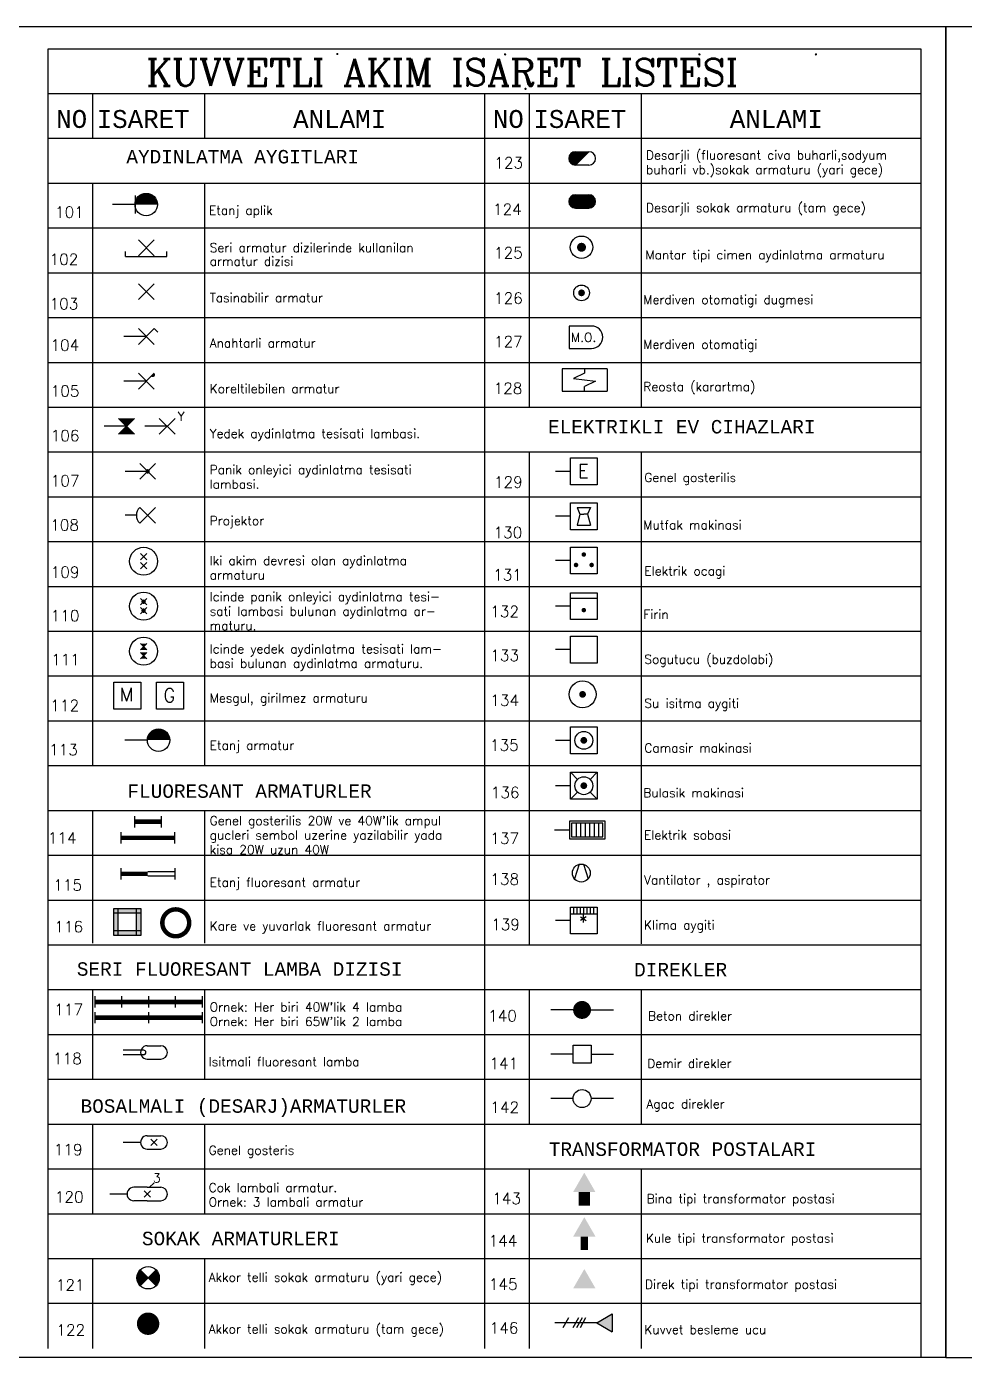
# Model space of a CAD drawing. Header units: millimetres. Extents: x -4521 to 20262, y 301 to 3092.
# Drawn here: x 17762 to 18599, y 976 to 2164 of the extents above; entities that cross this region are included whole.
import ezdxf

# ---------------------------------------------------------------- set-up
doc = ezdxf.new("R2010")
doc.units = ezdxf.units.MM
doc.layers.add('00_TABLO', color=7, linetype='Continuous', lineweight=25)
for name, color, linetype in [('NO1', 40, 'Continuous'), ('NO2', 3, 'Continuous'), ('NO3', 3, 'Continuous'), ('NO4', 3, 'Continuous')]:
    doc.layers.add(name, color=color, linetype=linetype)
doc.styles.add('MONOTXT', font='monotxt.shx')
doc.styles.add('ROMANC', font='romanc', dxfattribs={"height": 0.6})
doc.styles.add('ROMANS', font='romans', dxfattribs={"height": 2})

msp = doc.modelspace()

# ---------------------------------------------------------------- linework, layer by layer
at = {"layer": '00_TABLO'}
for p, q in [((18583.002, 1035.72), (18583.002, 2163.559)), ((18583.002, 2163.559), (20262.33, 2163.559))]:
    msp.add_line(p, q, dxfattribs=at)
at = {"layer": 'NO1', "color": 7}
for p, q in [((17743.338, 2163.559), (18583.002, 2163.559)), ((18583.002, 976.035), (18583.002, 2163.559)), ((17876.079, 1131.75), (17871.527, 1127.583))]:
    msp.add_line(p, q, dxfattribs=at)
at = {"layer": 'NO1', "color": 7, "const_width": 3.998}
msp.add_lwpolyline([(17883.381, 1363.829, 1), (17907.371, 1363.829, 1)], format="xyb", close=True, dxfattribs=at)
at = {"layer": 'NO1', "color": 7}
for points in [[(17840.058, 1376.633), (17840.058, 1372.634), (17864.049, 1376.633), (17864.049, 1372.634)], [(17840.058, 1372.634), (17840.058, 1356.641), (17844.057, 1372.634), (17844.057, 1356.641)], [(17860.05, 1372.634), (17860.05, 1356.641), (17864.049, 1372.634), (17864.049, 1356.641)], [(17840.058, 1356.641), (17840.058, 1352.642), (17864.049, 1356.641), (17864.049, 1352.642)]]:
    msp.add_solid(points, dxfattribs=at)
at = {"layer": 'NO2', "color": 7}
for p, q in [((18560.764, 2143.567), (17781.076, 2143.567)), ((17781.076, 2143.567), (17781.076, 984.031)), ((18560.764, 976.035), (18560.764, 2143.567)), ((18560.764, 2103.583), (17781.076, 2103.583)), ((17821.06, 2103.583), (17821.06, 2063.599)), ((17921.02, 2103.583), (17921.02, 2063.599)), ((18170.92, 2103.583), (18170.92, 984.031)), ((18210.904, 2103.583), (18210.904, 1823.695)), ((18310.864, 2103.583), (18310.864, 1823.695)), ((18560.764, 2063.599), (17781.076, 2063.599)), ((18560.764, 2023.615), (17781.076, 2023.615)), ((17821.06, 2023.615), (17821.06, 1503.823)), ((17921.02, 2023.615), (17921.02, 1504.327)), ((18560.764, 1983.631), (17781.076, 1983.631)), ((18560.764, 1943.647), (17781.076, 1943.647)), ((18560.764, 1903.663), (17781.076, 1903.663)), ((18560.764, 1863.679), (17781.076, 1863.679)), ((18560.764, 1823.695), (17781.076, 1823.695)), ((18560.764, 1783.711), (17781.076, 1783.711)), ((18210.904, 1783.711), (18210.904, 1343.887)), ((18310.864, 1783.711), (18310.864, 1715.739)), ((18560.764, 1743.727), (17781.076, 1743.727)), ((18310.864, 1715.739), (18310.864, 1344.963)), ((18560.764, 1703.743), (17781.076, 1703.743)), ((18560.764, 1663.759), (17781.076, 1663.759)), ((18560.764, 1623.775), (17781.076, 1623.775)), ((18560.764, 1583.791), (17781.076, 1583.791)), ((18560.764, 1543.807), (17781.076, 1543.807)), ((18560.764, 1503.823), (17781.076, 1503.823)), ((18560.764, 1463.839), (17781.076, 1463.839)), ((17821.06, 1463.839), (17821.06, 1345.571)), ((17921.02, 1463.839), (17921.02, 1345.571)), ((18560.764, 1423.855), (17781.076, 1423.855)), ((18560.764, 1383.871), (17781.076, 1383.871)), ((18560.764, 1343.887), (17781.076, 1343.887)), ((18560.764, 1303.903), (17781.076, 1303.903)), ((17821.06, 1303.903), (17821.06, 1223.935)), ((17921.02, 1303.903), (17921.02, 1223.935)), ((18210.904, 1303.903), (18210.904, 1183.951)), ((18310.864, 1303.903), (18310.864, 1184.828)), ((18560.764, 1263.919), (17781.076, 1263.919)), ((18560.764, 1223.935), (17781.076, 1223.935)), ((18560.764, 1183.951), (17781.076, 1183.951)), ((17821.06, 1183.951), (17821.06, 1103.983)), ((17921.02, 1183.951), (17921.02, 1103.983)), ((18560.764, 1143.967), (17781.076, 1143.967)), ((18210.904, 1143.967), (18210.904, 984.031)), ((18310.864, 1143.967), (18310.864, 984.031)), ((18560.764, 1103.983), (17781.076, 1103.983)), ((18560.764, 1063.999), (17781.076, 1063.999)), ((17821.06, 1063.999), (17821.06, 984.031)), ((17921.02, 1063.999), (17921.02, 984.031)), ((18560.764, 1024.015), (17781.076, 1024.015))]:
    msp.add_line(p, q, dxfattribs=at)
at = {"layer": 'NO3', "color": 7}
for p, q in [((18252.196, 2051.946), (18264.191, 2051.946)), ((18264.191, 2051.946), (18252.196, 2039.951)), ((18264.191, 2039.951), (18252.196, 2039.951)), ((17859.005, 2012.758), (17859.005, 1996.764)), ((18264.191, 2013.561), (18252.196, 2001.566)), ((18252.196, 2013.561), (18264.191, 2013.561)), ((17859.005, 2004.761), (17839.013, 2004.761)), ((18252.196, 2001.566), (18264.191, 2001.566)), ((17850.534, 1958.372), (17850.534, 1962.843)), ((17887.467, 1958.372), (17887.467, 1962.843)), ((17850.534, 1958.372), (17887.467, 1958.372)), ((17879.489, 1890.856), (17876.169, 1894.177)), ((18246.667, 1896.373), (18246.667, 1876.381)), ((18266.659, 1896.373), (18246.667, 1896.373)), ((17869.101, 1887.108), (17849.109, 1887.108)), ((18246.667, 1876.381), (18266.659, 1876.381)), ((18280.428, 1858.289), (18240.444, 1858.289)), ((18240.444, 1858.289), (18240.444, 1838.297)), ((18260.436, 1854.305), (18250.613, 1849.443)), ((18260.436, 1858.289), (18260.436, 1854.305)), ((18280.428, 1858.289), (18280.428, 1838.297)), ((17869.101, 1847.195), (17849.109, 1847.195)), ((18250.613, 1849.443), (18270.259, 1847.144)), ((18270.259, 1847.144), (18260.436, 1842.281)), ((18260.436, 1838.297), (18260.436, 1842.281)), ((18240.444, 1838.297), (18280.428, 1838.297)), ((17851.342, 1806.937), (17831.35, 1806.937)), ((17887.705, 1806.937), (17867.713, 1806.937)), ((18247.701, 1778.697), (18271.691, 1778.697)), ((18247.701, 1754.707), (18247.701, 1778.697)), ((18271.691, 1778.697), (18271.691, 1754.707)), ((17870.228, 1766.679), (17850.236, 1766.679)), ((18247.701, 1766.702), (18234.315, 1766.702)), ((18271.691, 1754.707), (18247.701, 1754.707)), ((18247.701, 1714.6), (18247.701, 1738.59)), ((18247.701, 1738.59), (18271.691, 1738.59)), ((18253.698, 1734.38), (18265.693, 1734.38)), ((18253.698, 1734.38), (18256.28, 1728.578)), ((18265.693, 1734.38), (18263.112, 1728.578)), ((18271.691, 1738.59), (18271.691, 1714.6)), ((17860.232, 1727.454), (17850.236, 1727.454)), ((18247.701, 1726.595), (18234.315, 1726.595)), ((18256.28, 1728.578), (18253.698, 1718.554)), ((18256.28, 1728.578), (18259.696, 1728.578)), ((18263.112, 1728.578), (18259.696, 1728.578)), ((18263.112, 1728.578), (18265.693, 1718.554)), ((18271.691, 1714.6), (18247.701, 1714.6)), ((18253.698, 1718.554), (18265.693, 1718.554)), ((18247.701, 1699.162), (18271.691, 1699.162)), ((18247.701, 1675.172), (18247.701, 1699.162)), ((18271.691, 1699.162), (18271.691, 1675.172)), ((18247.701, 1687.167), (18234.315, 1687.167)), ((18271.691, 1675.172), (18247.701, 1675.172)), ((18247.701, 1634.385), (18247.701, 1658.375)), ((18247.701, 1658.375), (18271.691, 1658.375)), ((18247.701, 1653.583), (18271.691, 1653.583)), ((18271.691, 1658.375), (18271.691, 1634.385)), ((18247.701, 1646.38), (18234.315, 1646.38)), ((18271.691, 1634.385), (18247.701, 1634.385)), ((18247.701, 1619.627), (18271.691, 1619.627)), ((18247.701, 1595.637), (18247.701, 1619.627)), ((18271.691, 1619.627), (18271.691, 1595.637)), ((18247.701, 1607.632), (18234.315, 1607.632)), ((18271.691, 1595.637), (18247.701, 1595.637)), ((17840.058, 1578.514), (17864.049, 1578.514)), ((17840.058, 1554.523), (17840.058, 1578.514)), ((17864.049, 1578.514), (17864.049, 1554.523)), ((17878.183, 1554.523), (17878.183, 1578.514)), ((17878.183, 1578.514), (17902.174, 1578.514)), ((17902.174, 1578.514), (17902.174, 1554.523)), ((17864.049, 1554.523), (17840.058, 1554.523)), ((17902.174, 1554.523), (17878.183, 1554.523)), ((18247.701, 1514.647), (18247.701, 1538.638)), ((18247.701, 1538.638), (18271.691, 1538.638)), ((18271.691, 1538.638), (18271.691, 1514.647)), ((17870.047, 1526.831), (17850.055, 1526.831)), ((18247.701, 1526.642), (18234.315, 1526.642)), ((18271.691, 1514.647), (18247.701, 1514.647)), ((18247.701, 1498.143), (18271.691, 1498.143)), ((18247.701, 1474.152), (18247.701, 1498.143)), ((18247.701, 1498.143), (18254.041, 1491.802)), ((18271.691, 1498.143), (18265.35, 1491.802)), ((18271.691, 1498.143), (18271.691, 1474.152)), ((18247.701, 1486.148), (18234.315, 1486.148)), ((18254.041, 1480.493), (18247.701, 1474.152)), ((18271.691, 1474.152), (18247.701, 1474.152)), ((18265.35, 1480.493), (18271.691, 1474.152)), ((17858.398, 1459.021), (17858.398, 1449.025)), ((17882.388, 1459.021), (17882.388, 1449.025)), ((18246.81, 1454.64), (18246.81, 1438.646)), ((18278.797, 1454.64), (18246.81, 1454.64)), ((18276.798, 1452.64), (18248.809, 1452.64)), ((18248.809, 1452.64), (18248.809, 1440.645)), ((18252.807, 1452.64), (18252.807, 1440.645)), ((18256.806, 1452.64), (18256.806, 1440.645)), ((18260.804, 1452.64), (18260.804, 1440.645)), ((18264.802, 1452.64), (18264.802, 1440.645)), ((18268.801, 1452.64), (18268.801, 1440.645)), ((18272.799, 1452.64), (18272.799, 1440.645)), ((18276.798, 1440.645), (18276.798, 1452.64)), ((18278.797, 1438.646), (18278.797, 1454.64)), ((17846.403, 1444.602), (17846.403, 1434.606)), ((17894.383, 1444.602), (17894.383, 1434.606)), ((18246.81, 1446.643), (18233.424, 1446.643)), ((18246.81, 1438.646), (18278.797, 1438.646)), ((18248.809, 1440.645), (18276.798, 1440.645)), ((18255.57, 1416.015), (18251.27, 1403.183)), ((18259.352, 1416.015), (18263.651, 1403.183)), ((17846.425, 1412.547), (17846.425, 1402.551)), ((17870.416, 1409.548), (17894.406, 1409.548)), ((17894.406, 1405.549), (17870.416, 1405.549)), ((17894.406, 1412.547), (17894.406, 1402.551)), ((18247.701, 1353.895), (18247.701, 1377.885)), ((18247.701, 1377.885), (18271.691, 1377.885)), ((18250.699, 1371.888), (18250.699, 1377.885)), ((18253.698, 1371.888), (18253.698, 1377.885)), ((18256.697, 1371.888), (18256.697, 1377.885)), ((18259.696, 1371.888), (18259.696, 1377.885)), ((18262.695, 1371.888), (18262.695, 1377.885)), ((18265.693, 1371.888), (18265.693, 1377.885)), ((18268.692, 1371.888), (18268.692, 1377.885)), ((18271.691, 1377.885), (18271.691, 1353.895)), ((17840.058, 1352.642), (17840.058, 1376.633)), ((17840.058, 1376.633), (17864.049, 1376.633)), ((17840.058, 1372.634), (17864.049, 1372.634)), ((17844.057, 1352.642), (17844.057, 1376.633)), ((17860.05, 1376.633), (17860.05, 1352.642)), ((17864.049, 1376.633), (17864.049, 1352.642)), ((18247.701, 1365.89), (18234.315, 1365.89)), ((18247.701, 1371.888), (18271.691, 1371.888)), ((17864.049, 1356.641), (17840.058, 1356.641)), ((18271.691, 1353.895), (18247.701, 1353.895)), ((17864.049, 1352.642), (17840.058, 1352.642)), ((17823.021, 1298.225), (17823.021, 1288.229)), ((17847.012, 1298.225), (17847.012, 1288.229)), ((17871.002, 1298.225), (17871.002, 1288.229)), ((17894.992, 1298.225), (17894.992, 1288.229)), ((17918.983, 1298.225), (17918.983, 1288.229)), ((17823.021, 1284.165), (17823.021, 1274.169)), ((17871.002, 1284.165), (17871.002, 1274.169)), ((17918.983, 1284.165), (17918.983, 1274.169)), ((18250.118, 1286.082), (18230.126, 1286.082)), ((18266.112, 1286.082), (18286.104, 1286.082)), ((17866.79, 1250.145), (17848.512, 1250.145)), ((17869.909, 1254.143), (17881.904, 1254.143)), ((18250.118, 1254.612), (18266.112, 1254.612)), ((18250.118, 1238.618), (18250.118, 1254.612)), ((18266.112, 1254.612), (18266.112, 1238.618)), ((17866.79, 1246.146), (17848.512, 1246.146)), ((17869.909, 1242.148), (17881.904, 1242.148)), ((18250.118, 1246.615), (18230.126, 1246.615)), ((18266.112, 1238.618), (18250.118, 1238.618)), ((18266.112, 1246.615), (18286.104, 1246.615)), ((18250.118, 1206.979), (18230.126, 1206.979)), ((18286.104, 1206.979), (18266.112, 1206.979)), ((17863.911, 1167.883), (17848.512, 1167.883)), ((17869.909, 1173.881), (17881.904, 1173.881)), ((17869.909, 1161.886), (17881.904, 1161.886)), ((17851.916, 1121.799), (17836.517, 1121.799)), ((17869.909, 1127.797), (17857.914, 1127.797)), ((17869.909, 1127.797), (17881.904, 1127.797)), ((17869.909, 1115.802), (17857.914, 1115.802)), ((17869.909, 1115.802), (17881.904, 1115.802)), ((18245.928, 1011.249), (18240.989, 1002.392)), ((18254.934, 1011.249), (18249.995, 1002.392)), ((18258.13, 1011.249), (18253.191, 1002.392)), ((18261.326, 1011.249), (18256.387, 1002.392)), ((18271.203, 1006.82), (18285.054, 1014.817)), ((18285.054, 1014.817), (18285.054, 998.824)), ((18271.203, 1006.82), (18233.726, 1006.82)), ((18271.203, 1006.82), (18285.054, 998.824))]:
    msp.add_line(p, q, dxfattribs=at)
at = {"layer": 'NO3', "color": 7, "linetype": 'Continuous'}
for p, q in [((17876.169, 1959.15), (17862.032, 1973.287)), ((17862.032, 1959.15), (17876.169, 1973.287)), ((17862.032, 1919.939), (17876.169, 1934.076)), ((17876.169, 1919.939), (17862.032, 1934.076)), ((17876.169, 1880.04), (17862.032, 1894.177)), ((17862.032, 1880.04), (17876.169, 1894.177)), ((17862.032, 1840.126), (17876.169, 1854.263)), ((17876.169, 1840.126), (17862.032, 1854.263)), ((17844.273, 1799.869), (17858.41, 1814.005)), ((17858.41, 1799.869), (17844.273, 1814.005)), ((17894.773, 1799.869), (17880.637, 1814.005)), ((17880.637, 1799.869), (17894.773, 1814.005)), ((17863.16, 1759.611), (17877.296, 1773.747)), ((17877.296, 1759.611), (17863.16, 1773.747)), ((17877.296, 1720.385), (17863.16, 1734.522)), ((17863.16, 1720.385), (17877.296, 1734.522)), ((17863.837, 1687.649), (17869.492, 1693.304)), ((17869.492, 1687.649), (17863.837, 1693.304)), ((17869.492, 1679.653), (17863.837, 1685.307)), ((17863.837, 1679.653), (17869.492, 1685.307)), ((17869.492, 1647.522), (17863.837, 1653.177)), ((17863.837, 1647.522), (17869.492, 1653.177)), ((17863.837, 1639.525), (17869.492, 1645.18)), ((17869.492, 1639.525), (17863.837, 1645.18)), ((17863.837, 1607.395), (17869.492, 1613.05)), ((17869.492, 1607.395), (17863.837, 1613.05)), ((17869.492, 1599.398), (17863.837, 1605.053)), ((17863.837, 1599.398), (17869.492, 1605.053)), ((17873.079, 1165.056), (17878.734, 1170.711)), ((17878.734, 1165.056), (17873.079, 1170.711)), ((17872.736, 1118.972), (17867.082, 1124.626)), ((17867.082, 1118.972), (17872.736, 1124.626)), ((17863.62, 1040.015), (17877.757, 1054.151)), ((17877.757, 1040.015), (17863.62, 1054.151))]:
    msp.add_line(p, q, dxfattribs=at)
at = {"layer": 'NO3', "color": 7}
for points, const_width in [([(18039.171, 2139.119, 1), (18040.171, 2139.119, 1)], 1), ([(18188.933, 2138.775, 1), (18189.932, 2138.775, 1)], 1), ([(18362.405, 2138.775, 1), (18363.404, 2138.775, 1)], 1), ([(18466.438, 2138.775, 1), (18467.438, 2138.775, 1)], 1), ([(18207.107, 2108.093, 1), (18208.107, 2108.093, 1)], 1), ([(18255.649, 1966.659, 1), (18259.648, 1966.659, 1)], 3.998), ([(18256.149, 1925.987, 1), (18259.148, 1925.987, 1)], 2.999), ([(17869.228, 1766.679, 1), (17871.228, 1766.679, 1)], 1.999), ([(18258.696, 1692.475, 1), (18260.695, 1692.475, 1)], 1.999), ([(18251.742, 1683.142, 1), (18253.742, 1683.142, 1)], 1.999), ([(18267.649, 1683.142, -1), (18265.65, 1683.142, -1)], 1.999), ([(17865.665, 1650.35, 1), (17867.664, 1650.35, 1)], 1.999), ([(17865.665, 1642.353, 1), (17867.664, 1642.353, 1)], 1.999), ([(18258.696, 1642.829, 1), (18260.695, 1642.829, 1)], 1.999), ([(18257.094, 1567.7, 1), (18260.093, 1567.7, 1)], 2.999), ([(18258.196, 1526.642, 1), (18261.195, 1526.642, 1)], 2.999), ([(18258.196, 1486.148, 1), (18261.195, 1486.148, 1)], 2.999), ([(18254.117, 1286.082, 1), (18262.113, 1286.082, 1)], 7.997), ([(17865.69, 1006.083, 1), (17875.686, 1006.083, 1)], 9.996)]:
    msp.add_lwpolyline(points, format="xyb", close=True, dxfattribs=dict(at, const_width=const_width))
for points, const_width in [([(18252.196, 2048.947, 0.41421356), (18249.197, 2045.948, 1)], 5.998), ([(18249.197, 2045.948, 0.41421356), (18252.196, 2042.949, 1)], 5.998), ([(17864.003, 2004.761, -1), (17873.999, 2004.761, -1)], 9.996), ([(18252.196, 2010.562, 0.41421356), (18249.197, 2007.563, 1)], 5.998), ([(18249.197, 2007.563, 0.41421356), (18252.196, 2004.565, 1)], 5.998), ([(18264.191, 2010.562, -0.41421356), (18267.19, 2007.563, -1)], 5.998), ([(18267.19, 2007.563, -0.41421356), (18264.191, 2004.565, -1)], 5.998), ([(17874.081, 1852.115, 0.68424445), (17875.818, 1852.79, 0.21039892), (17875.493, 1853.527, 1)], 1.999), ([(17875.045, 1526.831, -1), (17885.041, 1526.831, -1)], 9.996), ([(17867.155, 1050.617, 0.19891237), (17865.691, 1047.083, 1)], 9.996), ([(17865.691, 1047.083, 0.19891237), (17867.155, 1043.549, 0.19891237)], 9.996), ([(17874.223, 1043.549, 0.19891237), (17875.687, 1047.083, 0.19891237), (17874.223, 1050.617, 1)], 9.996)]:
    msp.add_lwpolyline(points, format="xyb", dxfattribs=dict(at, const_width=const_width))
at = {"layer": 'NO3', "color": 7, "const_width": 3.998}
for points in [[(17858.398, 1454.023), (17882.388, 1454.023)], [(17846.403, 1439.604), (17894.383, 1439.604)], [(17846.425, 1407.549), (17870.416, 1407.549)], [(17823.021, 1293.227), (17847.012, 1293.227)], [(17871.002, 1293.227), (17847.012, 1293.227)], [(17871.002, 1293.227), (17894.992, 1293.227)], [(17918.983, 1293.227), (17894.992, 1293.227)], [(17823.021, 1279.167), (17847.012, 1279.167)], [(17871.002, 1279.167), (17847.012, 1279.167)], [(17871.002, 1279.167), (17894.992, 1279.167)], [(17918.983, 1279.167), (17894.992, 1279.167)]]:
    msp.add_lwpolyline(points, dxfattribs=at)
at = {"layer": 'NO3', "color": 7}
for centre, radius in [((17869.001, 2004.761), 9.996), ((18257.649, 1966.659), 9.996), ((18257.649, 1925.987), 6.997), ((18258.593, 1567.7), 11.995), ((17880.043, 1526.831), 9.996), ((18259.696, 1526.642), 7.997), ((18259.696, 1486.148), 7.997), ((18257.461, 1408.245), 7.997), ((18258.115, 1206.979), 7.997), ((17870.689, 1047.083), 9.996)]:
    msp.add_circle(centre, radius, dxfattribs=at)
at = {"layer": 'NO3', "color": 7, "linetype": 'Continuous'}
for centre in [(17866.665, 1686.478), (17866.665, 1646.351), (17866.665, 1606.224)]:
    msp.add_circle(centre, 12.495, dxfattribs=at)
at = {"layer": 'NO3', "color": 7}
for centre, radius, start, end in [((18252.196, 2045.948), 5.998, 90, 270), ((18264.191, 2045.948), 5.998, 270, 90), ((18252.196, 2007.563), 5.998, 90, 270), ((18264.191, 2007.563), 5.998, 270, 90), ((18266.659, 1886.377), 9.996, 270, 90), ((17870.228, 1727.454), 9.996, 135, 225), ((17869.909, 1248.145), 5.998, 89.999967, 270.000033), ((17866.79, 1248.145), 1.999, 270, 90), ((17881.904, 1248.145), 5.998, 270, 90), ((17869.909, 1167.883), 5.998, 89.999967, 270.000033), ((17881.904, 1167.883), 5.998, 270, 90), ((17857.914, 1121.799), 5.998, 89.999967, 270.000033), ((17881.904, 1121.799), 5.998, 270, 90)]:
    msp.add_arc(centre, radius, start, end, dxfattribs=at)
for points in [[(18252.196, 2039.951), (18264.191, 2051.946), (18252.196, 2051.946), (18258.194, 2045.948)], [(18264.191, 2051.946), (18252.196, 2039.951), (18252.196, 2051.946), (18258.194, 2045.948)], [(18252.196, 2001.566), (18264.191, 2013.561), (18264.191, 2001.566), (18258.194, 2007.563)], [(18264.191, 2013.561), (18252.196, 2001.566), (18264.191, 2001.566), (18258.194, 2007.563)], [(18264.191, 2013.561), (18252.196, 2001.566), (18252.196, 2013.561), (18258.194, 2007.563)], [(18252.196, 2001.566), (18264.191, 2013.561), (18252.196, 2013.561), (18258.194, 2007.563)], [(17844.273, 1814.005), (17858.41, 1814.005), (17858.41, 1799.869), (17844.273, 1799.869)], [(17863.837, 1613.05), (17869.492, 1613.05), (17869.492, 1607.395), (17863.837, 1607.395)], [(17863.837, 1605.053), (17869.492, 1605.053), (17869.492, 1599.398), (17863.837, 1599.398)], [(18260.117, 1140.868), (18250.121, 1123.554), (18270.113, 1123.554)], [(18255.116, 1123.554), (18265.117, 1123.554), (18255.116, 1111.559), (18265.117, 1111.559)], [(18260.164, 1101.132), (18250.168, 1083.818), (18270.16, 1083.818)], [(18256.968, 1083.818), (18263.359, 1083.818), (18256.968, 1071.823), (18263.359, 1071.823)], [(18260.164, 1054.88), (18250.168, 1037.567), (18270.16, 1037.567)], [(18271.203, 1006.82), (18285.054, 1014.817), (18285.054, 998.824), (18285.054, 1014.817)]]:
    msp.add_solid(points, dxfattribs=at)
at = {"layer": 'NO4', "color": 7}
for p, q in [((18583.002, 2163.559), (18583.002, 976.035)), ((18583.002, 976.035), (16064.01, 976.035)), ((18583.002, 976.035), (20262.33, 976.035))]:
    msp.add_line(p, q, dxfattribs=at)

# ---------------------------------------------------------------- texts
at = {"layer": 'NO1', "color": 7}
for s, height, style, p in [('KUVVETLI AKIM ISARET LISTESI', 23.9904, 'ROMANC', (17868.912, 2110.843)), ('NO ', 15.9936, 'MONOTXT', (17788.609, 2073.15)), ('ISARET ', 15.9936, 'MONOTXT', (17824.774, 2073.113)), ('ANLAMI', 15.9936, 'MONOTXT', (18000.157, 2073.138)), ('NO ', 15.9936, 'MONOTXT', (18178.453, 2073.15)), ('ISARET ', 15.9936, 'MONOTXT', (18214.618, 2073.113)), ('ANLAMI', 15.9936, 'MONOTXT', (18390.001, 2073.138)), ('Desarjli (fluoresant civa buharli,sodyum', 7.9968, 'ROMANS', (18315.168, 2044.902)), ('AYDINLATMA AYGITLARI', 11.9952, 'MONOTXT', (17851.261, 2041.49)), ('123', 9.996, 'ROMANS', (18179.782, 2036.991)), ('buharli vb.)sokak armaturu (yari gece)', 7.9968, 'ROMANS', (18315.168, 2031.955)), ('Desarjli sokak armaturu (tam gece)', 7.9968, 'ROMANS', (18315.168, 1997.978)), ('101', 9.996, 'ROMANS', (17787.593, 1993.048)), ('Etanj aplik', 7.9968, 'ROMANS', (17925.021, 1995.56)), ('124', 9.996, 'ROMANS', (18178.635, 1995.55)), ('102', 9.996, 'ROMANS', (17782.704, 1950.91)), ('Seri armatur dizilerinde kullanilan ', 7.9968, 'ROMANS', (17925.71, 1962.322)), ('125', 9.996, 'ROMANS', (18179.538, 1956.674)), ('Mantar tipi cimen aydinlatma armaturu', 7.9968, 'ROMANS', (18314.688, 1955.903)), ('armatur dizisi', 7.9968, 'ROMANS', (17925.71, 1950.215)), ('Tasinabilir armatur', 7.9968, 'ROMANS', (17925.662, 1917.576)), ('126', 9.996, 'ROMANS', (18179.538, 1916.211)), ('Merdiven otomatigi dugmesi', 7.9968, 'ROMANS', (18312.818, 1915.955)), ('103', 9.996, 'ROMANS', (17782.704, 1911.215)), ('104', 9.996, 'ROMANS', (17783.478, 1874.355)), ('Anahtarli armatur', 7.9968, 'ROMANS', (17925.665, 1877.163)), ('127', 9.996, 'ROMANS', (18179.487, 1877.413)), ('Merdiven otomatigi', 7.9968, 'ROMANS', (18312.818, 1875.982)), ('105', 9.996, 'ROMANS', (17783.681, 1833.354)), ('Koreltilebilen armatur', 7.9968, 'ROMANS', (17925.662, 1836.452)), ('128', 9.996, 'ROMANS', (18179.136, 1835.762)), ('Reosta (karartma)', 7.9968, 'ROMANS', (18312.818, 1838.294)), ('Y', 7.997, 'ROMANS', (17897.108, 1811.859)), ('ELEKTRIKLI EV CIHAZLARI', 11.9952, 'MONOTXT', (18227.706, 1800.541)), ('106', 9.996, 'ROMANS', (17783.742, 1793.58)), ('Yedek aydinlatma tesisati lambasi.', 7.9968, 'ROMANS', (17925.662, 1796.446)), ('Panik onleyici aydinlatma tesisati', 7.9968, 'ROMANS', (17925.662, 1764.209)), ('107', 9.996, 'ROMANS', (17783.739, 1753.282)), ('lambasi.', 7.9968, 'ROMANS', (17925.662, 1751.261)), ('129', 9.996, 'ROMANS', (18179.44, 1752.135)), ('Genel gosterilis', 7.9968, 'ROMANS', (18313.753, 1757.2)), ('108', 9.996, 'ROMANS', (17783.242, 1713.803)), ('Projektor', 7.9968, 'ROMANS', (17925.662, 1718.657)), ('Mutfak makinasi', 7.9968, 'ROMANS', (18312.818, 1714.943)), ('130', 9.996, 'ROMANS', (18179.08, 1707.102)), ('Iki akim devresi olan aydinlatma ', 7.9968, 'ROMANS', (17925.662, 1683.085)), ('109', 9.996, 'ROMANS', (17783.717, 1671.779)), ('armaturu', 7.9968, 'ROMANS', (17925.662, 1670.138)), ('131', 9.996, 'ROMANS', (18178.738, 1669.272)), ('Elektrik ocagi', 7.9968, 'ROMANS', (18313.753, 1673.829)), ('Icinde panik onleyici aydinlatma tesi-', 7.9968, 'ROMANS', (17925.662, 1650.858)), ('110', 9.996, 'ROMANS', (17783.738, 1632.858)), ('sati lambasi bulunan aydinlatma ar-', 7.9968, 'ROMANS', (17925.662, 1637.911)), ('132', 9.996, 'ROMANS', (18176.151, 1636.584)), ('Firin', 7.9968, 'ROMANS', (18312.818, 1634.999)), ('maturu.', 7.9968, 'ROMANS', (17925.662, 1624.964)), ('111', 9.996, 'ROMANS', (17784.151, 1593.664)), ('Icinde yedek aydinlatma tesisati lam-', 7.9968, 'ROMANS', (17925.662, 1604.238)), ('133', 9.996, 'ROMANS', (18176.151, 1597.44)), ('Sogutucu (buzdolabi)', 7.9968, 'ROMANS', (18313.753, 1595.027)), ('basi bulunan aydinlatma armaturu.', 7.9968, 'ROMANS', (17925.662, 1591.29)), ('Mesgul, girilmez armaturu', 7.9968, 'ROMANS', (17925.662, 1560.432)), ('112', 9.996, 'ROMANS', (17783.431, 1552.77)), ('134', 9.996, 'ROMANS', (18176.226, 1557.393)), ('Su isitma aygiti', 7.9968, 'ROMANS', (18313.753, 1555.753)), ('113', 9.996, 'ROMANS', (17782.276, 1513.315)), ('Etanj armatur', 7.9968, 'ROMANS', (17925.662, 1518.204)), ('135', 9.996, 'ROMANS', (18175.879, 1517.363)), ('Camasir makinasi', 7.9968, 'ROMANS', (18313.753, 1515.789)), ('FLUORESANT ARMATURLER', 11.9952, 'MONOTXT', (17852.235, 1475.357)), ('136', 9.996, 'ROMANS', (18176.599, 1475.14)), ('Bulasik makinasi', 7.9968, 'ROMANS', (18312.818, 1475.816)), ("Genel gosterilis 20W ve 40W'lik ampul ", 7.9968, 'ROMANS', (17925.662, 1451.016)), ('114', 9.996, 'ROMANS', (17781.134, 1434.546)), ('gucleri sembol uzerine yazilabilir yada', 7.9968, 'ROMANS', (17925.662, 1438.069)), ('137', 9.996, 'ROMANS', (18176.22, 1434.245)), ('Elektrik sobasi', 7.9968, 'ROMANS', (18313.463, 1438.182)), ('kisa 20W uzun 40W', 7.9968, 'ROMANS', (17925.662, 1425.122)), ('115', 9.996, 'ROMANS', (17786.02, 1392.526)), ('Etanj fluoresant armatur', 7.9968, 'ROMANS', (17925.662, 1395.886)), ('138', 9.996, 'ROMANS', (18176.192, 1397.774)), ('Vantilator , aspirator', 7.9968, 'ROMANS', (18313.463, 1398.025)), ('139', 9.996, 'ROMANS', (18176.94, 1357.368)), ('Klima aygiti', 7.9968, 'ROMANS', (18313.463, 1357.868)), ('116', 9.996, 'ROMANS', (17786.982, 1355.365)), ('Kare ve yuvarlak fluoresant armatur', 7.9968, 'ROMANS', (17925.662, 1356.975)), ('SERI FLUORESANT LAMBA DIZISI', 11.9952, 'MONOTXT', (17807.076, 1316.601)), ('DIREKLER', 11.9952, 'MONOTXT', (18304.609, 1315.994)), ('117', 9.996, 'ROMANS', (17786.984, 1281.399)), ("Ornek: Her biri 40W'lik 4 lamba", 7.9968, 'ROMANS', (17925.656, 1284.708)), ('140', 9.996, 'ROMANS', (18174.254, 1275.802)), ('Beton direkler', 7.9968, 'ROMANS', (18316.976, 1276.76)), ("Ornek: Her biri 65W'lik 2 lamba", 7.9968, 'ROMANS', (17925.656, 1271.761)), ('118', 9.996, 'ROMANS', (17785.819, 1237.675)), ('Isitmali fluoresant lamba', 7.9968, 'ROMANS', (17924.746, 1235.812)), ('141', 9.996, 'ROMANS', (18175.421, 1233.326)), ('Demir direkler', 7.9968, 'ROMANS', (18316.272, 1234.298)), ('BOSALMALI (DESARJ)ARMATURLER', 11.9952, 'MONOTXT', (17810.386, 1194.31)), ('142', 9.996, 'ROMANS', (18176.249, 1194.177)), ('Agac direkler', 7.9968, 'ROMANS', (18315.569, 1198.215)), ('119', 9.996, 'ROMANS', (17786.487, 1156.405)), ('Genel gosteris', 7.9968, 'ROMANS', (17924.746, 1156.911)), ('TRANSFORMATOR POSTALARI', 11.9952, 'MONOTXT', (18228.435, 1155.859)), ('3', 7.997, 'ROMANS', (17874.941, 1132.147)), ('Cok lambali armatur.', 7.9968, 'ROMANS', (17924.746, 1123.573)), ('120', 9.996, 'ROMANS', (17787.398, 1114.176)), ('Ornek: 3 lambali armatur', 7.9968, 'ROMANS', (17924.746, 1110.626)), ('143', 9.996, 'ROMANS', (18177.865, 1112.861)), ('Bina tipi transformator postasi', 7.9968, 'ROMANS', (18315.764, 1113.593)), ('SOKAK ARMATURLERI', 11.9952, 'MONOTXT', (17865.181, 1076.113)), ('144', 9.996, 'ROMANS', (18174.614, 1075.073)), ('Kule tipi transformator postasi', 7.9968, 'ROMANS', (18315.061, 1078.409)), ('121', 9.996, 'ROMANS', (17788.325, 1035.684)), ('Akkor telli sokak armaturu (yari gece)', 7.9968, 'ROMANS', (17924.746, 1043.568)), ('145', 9.996, 'ROMANS', (18174.885, 1036.376)), ('Direk tipi transformator postasi', 7.9968, 'ROMANS', (18314.358, 1037.219)), ('122', 9.996, 'ROMANS', (17788.795, 995.446)), ('Akkor telli sokak armaturu (tam gece)', 7.9968, 'ROMANS', (17924.746, 997.348)), ('146', 9.996, 'ROMANS', (18175.605, 997.276)), ('Kuvvet besleme ucu', 7.9968, 'ROMANS', (18313.656, 996.886))]:
    msp.add_text(s, height=height, dxfattribs=dict(at, style=style)).set_placement(p)
at = {"layer": 'NO3', "color": 7, "style": 'ROMANS'}
for s, height, p in [('M.O.', 7.9968, (18248.206, 1882.275)), ('E', 11.995, (18254.377, 1761.023)), ('M', 11.995, (17845.188, 1561.66)), ('G', 11.995, (17884.232, 1560.858)), ('*', 11.995, (18255.101, 1358.907))]:
    msp.add_text(s, height=height, dxfattribs=at).set_placement(p)

doc.saveas('drawing.dxf')
